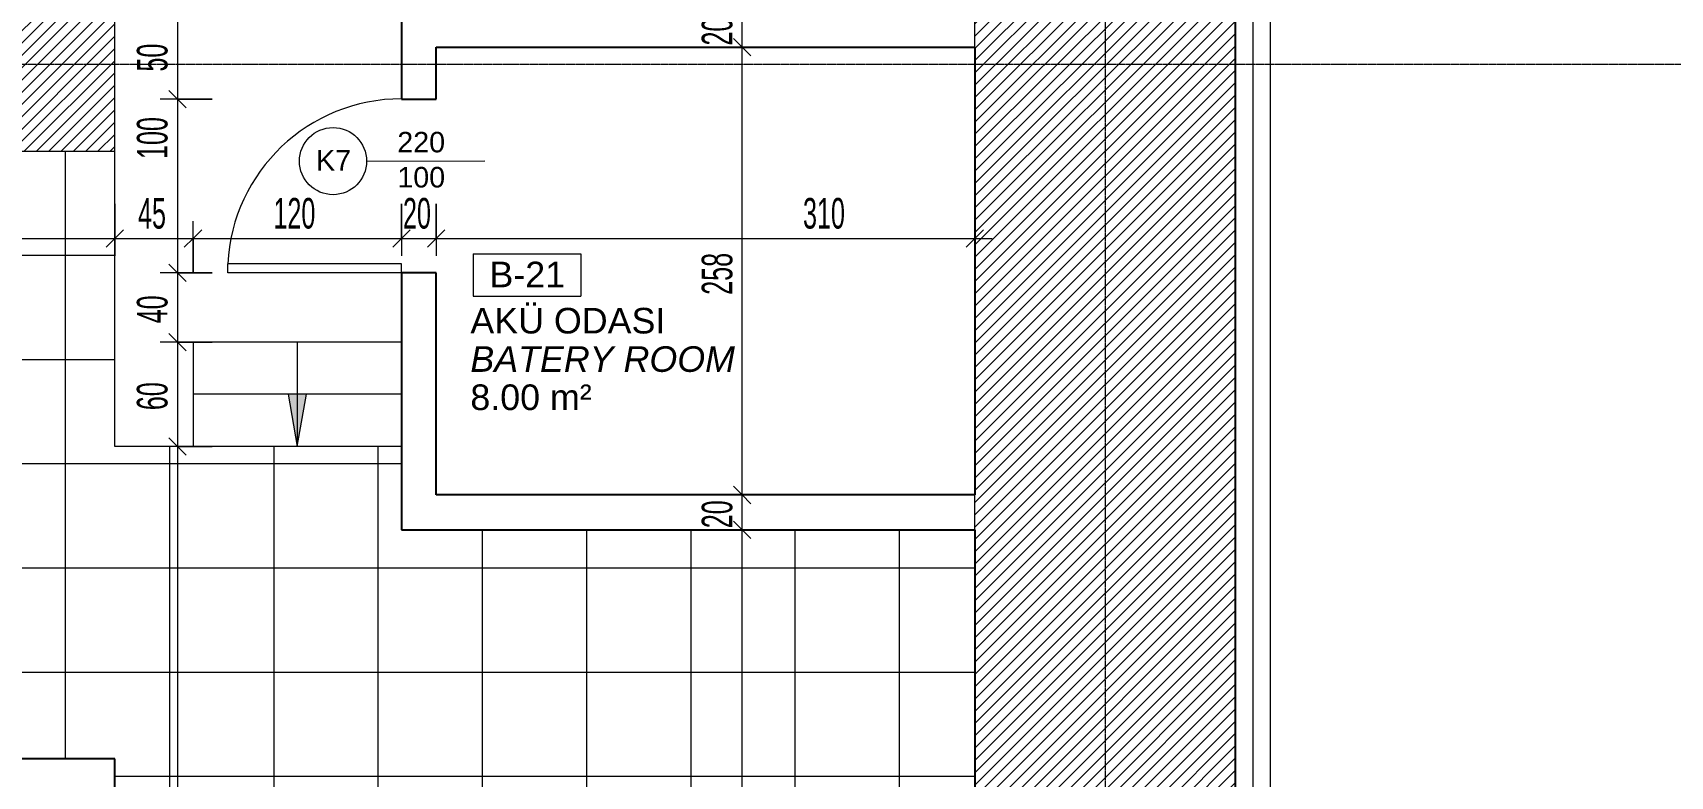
# Model space of a CAD drawing. Header units: centimetres. Extents: x -9345 to 11316, y -7197 to -3465.
# Drawn here: x -1354 to -412, y -5941 to -5512 of the extents above; entities that cross this region are included whole.
import ezdxf

# ---------------------------------------------------------------- set-up
doc = ezdxf.new("R2010")
doc.units = ezdxf.units.CM
doc.linetypes.add('Grid Line 1_4_', pattern=[1.11125, 0.635, -0.15875, 0.15875, -0.15875])
doc.linetypes.add('Overhead', pattern=[0.396875, 0.238125, -0.15875])
for name, color, linetype, lineweight in [('A-ANNO-DIMS', 211, 'Continuous', 9), ('A-ANNO-DIMS-100', 211, 'Continuous', 9), ('A-AREA-IDEN', 2, 'Continuous', 9), ('A-DETL', 90, 'Continuous', 9), ('A-DOOR', 31, 'Continuous', 9), ('A-DOOR-IDEN', 31, 'Continuous', 9), ('A-FLOR', 192, 'Continuous', 9), ('A-FLOR-OVHD', 1, 'Overhead', 9), ('A-FLOR-PATT', 8, 'Continuous', 9), ('A-WALL', 113, 'Continuous', 9), ('A-WALL-PATT', 111, 'Continuous', 25), ('S-COLS', 52, 'Continuous', 9), ('S-GRID', 1, 'Continuous', 9), ('S-STRS', 31, 'Continuous', 9), ('S-STRS-ANNO', 31, 'Continuous', 9)]:
    doc.layers.add(name, color=color, linetype=linetype, lineweight=lineweight)
doc.styles.add('Arial_2', font='arial.ttf', dxfattribs={"height": 14.752994})
doc.styles.add('Arial_5', font='arial.ttf', dxfattribs={"height": 11.802395})
doc.styles.add('Arial_I', font='ariali.ttf', dxfattribs={"height": 14.752994})
doc.styles.add('Swis721 LtCn BT_1', font='swisscl.ttf', dxfattribs={"width": 0.8, "height": 17.639445})
doc.dimstyles.new('IUAS_DIMENSION_INSIDE_100', dxfattribs={"dimscale": 30.48, "dimtxt": 18, "dimasz": 0.328084, "dimexe": 0.328084, "dimexo": 0.0625, "dimgap": 0, "dimtad": 1, "dimdec": 0, "dimdsep": 46, "dimtxsty": 'Swis721 LtCn BT_1', "dimblk1": 'OBLIQUE', "dimblk2": 'OBLIQUE', "dimsah": 1, "dimcen": 0.09, "dimdle": 0.328084, "dimazin": 0, "dimtfac": 1, "dimtdec": 4, "dimtix": 1, "dimtmove": 0, "dimatfit": 3, "dimfxl": 0.656168, "dimfxlon": 1, "dimtvp": 1, "dimtolj": 1, "dimtzin": 0, "dimarcsym": 2})
doc.dimstyles.new('IUAS_DIMENSION_INSIDE_100_4', dxfattribs={"dimscale": 30.48, "dimtxt": 18, "dimasz": 0.328084, "dimexe": 0.328084, "dimexo": 0.0625, "dimgap": 0, "dimtad": 1, "dimdec": 0, "dimdsep": 46, "dimtxsty": 'Swis721 LtCn BT_1', "dimblk1": 'OBLIQUE', "dimblk2": 'OBLIQUE', "dimsah": 1, "dimcen": 0.09, "dimdle": 0.328084, "dimazin": 0, "dimtfac": 1, "dimtdec": 4, "dimtix": 1, "dimtmove": 2, "dimatfit": 3, "dimfxl": 0.656168, "dimfxlon": 1, "dimtvp": 1, "dimtolj": 1, "dimtzin": 0, "dimarcsym": 2})
pattern_1 = [(45, (0, 0), (-3.535534, 3.535534), [])]

# ---------------------------------------------------------------- blocks, each defined once
blk = doc.blocks.new('M_Single-Flush2 - IUAS_A_DOOR_K7 _yangına dayanıklı saç kapı  100x220_-V4-_116_30 KONKORS KATI _ CONCOURSE LEVEL')
at = {"layer": 'A-DOOR', "lineweight": 18}
for p, q in [((44.9, -10), (44.9, -110.04)), ((50, -10), (44.9, -10)), ((50, -10), (50, -110.04)), ((50, -110.04), (44.9, -110.04))]:
    blk.add_line(p, q, dxfattribs=at)
at = {"layer": 'A-DOOR'}
blk.add_arc((50, -10), 100.17, 180, 267.08159, dxfattribs=at)
blk = doc.blocks.new('IUAS_A_ROOM_100S - No_İsmi_Alan-1315501-_116_30 KONKORS KATI _ CONCOURSE LEVEL')
at = {"layer": 'A-AREA-IDEN'}
for p, q in [((-0.101, 0.1926), (-0.101, -0.0511)), ((-0.101, 0.1926), (0.5191, 0.1926)), ((0.5191, 0.1926), (0.5191, -0.0511)), ((-0.101, -0.0511), (0.5191, -0.0511))]:
    blk.add_line(p, q, dxfattribs=at)
blk = doc.blocks.new('DIMBLOCK88-_116_30 KONKORS KATI _ CONCOURSE LEVEL')
at = {"layer": 'A-ANNO-DIMS-100', "transparency": 16777216}
for p, q in [((-1781.98, -5610.82), (-1781.98, -5640.82)), ((-1781.98, -5630.82), (-1781.98, -5610.82)), ((-1306.98, -5610.82), (-1306.98, -5640.82)), ((-1306.98, -5630.82), (-1306.98, -5610.82)), ((-1781.98, -5630.82), (-1776.98, -5625.82)), ((-1306.98, -5630.82), (-1301.98, -5625.82)), ((-1781.98, -5630.82), (-1786.98, -5635.82)), ((-1781.98, -5630.82), (-1306.98, -5630.82)), ((-1306.98, -5630.82), (-1311.98, -5635.82))]:
    blk.add_line(p, q, dxfattribs=at)
at = {"layer": 'A-ANNO-DIMS-100', "color": 0, "transparency": 16777216, "insert": (-1458.49, -5607.46), "char_height": 17.639, "width": 32.9143, "attachment_point": 1, "line_spacing_factor": 0.971848, "style": 'Swis721 LtCn BT_1'}
blk.add_mtext('475', dxfattribs=at)
blk = doc.blocks.new('_Oblique')
at = {"color": 0, "linetype": 'ByBlock', "lineweight": -2}
blk.add_line((-0.5, -0.5), (0.5, 0.5), dxfattribs=at)
blk = doc.blocks.new('DIMBLOCK89-_116_30 KONKORS KATI _ CONCOURSE LEVEL')
at = {"layer": 'A-ANNO-DIMS-100', "transparency": 16777216}
for p, q in [((-1306.98, -5610.82), (-1306.98, -5640.82)), ((-1306.98, -5630.82), (-1306.98, -5610.82)), ((-1306.98, -5630.82), (-1301.98, -5625.82)), ((-1261.98, -5650.82), (-1261.98, -5620.82)), ((-1261.98, -5630.82), (-1256.98, -5625.82)), ((-1306.98, -5630.82), (-1311.98, -5635.82)), ((-1306.98, -5630.82), (-1261.98, -5630.82)), ((-1261.98, -5630.82), (-1266.98, -5635.82)), ((-1261.98, -5630.82), (-1261.98, -5650.82))]:
    blk.add_line(p, q, dxfattribs=at)
at = {"layer": 'A-ANNO-DIMS-100', "color": 0, "transparency": 16777216, "insert": (-1293.63, -5607.46), "char_height": 17.639, "width": 21.9429, "attachment_point": 1, "line_spacing_factor": 0.971848, "style": 'Swis721 LtCn BT_1'}
blk.add_mtext('45', dxfattribs=at)
blk = doc.blocks.new('DIMBLOCK90-_116_30 KONKORS KATI _ CONCOURSE LEVEL')
at = {"layer": 'A-ANNO-DIMS-100', "transparency": 16777216}
for p, q in [((-1141.98, -5610.82), (-1141.98, -5640.82)), ((-1141.98, -5630.82), (-1141.98, -5610.82)), ((-1261.98, -5650.82), (-1261.98, -5620.82)), ((-1261.98, -5630.82), (-1256.98, -5625.82)), ((-1141.98, -5630.82), (-1136.98, -5625.82)), ((-1261.98, -5630.82), (-1266.98, -5635.82)), ((-1261.98, -5630.82), (-1141.98, -5630.82)), ((-1261.98, -5630.82), (-1261.98, -5650.82)), ((-1141.98, -5630.82), (-1146.98, -5635.82))]:
    blk.add_line(p, q, dxfattribs=at)
at = {"layer": 'A-ANNO-DIMS-100', "color": 0, "transparency": 16777216, "insert": (-1215.7, -5607.46), "char_height": 17.639, "width": 32.9143, "attachment_point": 1, "line_spacing_factor": 0.971848, "style": 'Swis721 LtCn BT_1'}
blk.add_mtext('120', dxfattribs=at)
blk = doc.blocks.new('DIMBLOCK91-_116_30 KONKORS KATI _ CONCOURSE LEVEL')
at = {"layer": 'A-ANNO-DIMS-100', "transparency": 16777216}
for p, q in [((-1141.98, -5610.82), (-1141.98, -5640.82)), ((-1141.98, -5630.82), (-1141.98, -5610.82)), ((-1121.98, -5610.82), (-1121.98, -5640.82)), ((-1121.98, -5630.82), (-1121.98, -5610.82)), ((-1141.98, -5630.82), (-1136.98, -5625.82)), ((-1121.98, -5630.82), (-1116.98, -5625.82)), ((-1141.98, -5630.82), (-1146.98, -5635.82)), ((-1141.98, -5630.82), (-1121.98, -5630.82)), ((-1121.98, -5630.82), (-1126.98, -5635.82))]:
    blk.add_line(p, q, dxfattribs=at)
at = {"layer": 'A-ANNO-DIMS-100', "color": 0, "transparency": 16777216, "insert": (-1141.13, -5607.46), "char_height": 17.639, "width": 21.9429, "attachment_point": 1, "line_spacing_factor": 0.971848, "style": 'Swis721 LtCn BT_1'}
blk.add_mtext('20', dxfattribs=at)
blk = doc.blocks.new('DIMBLOCK92-_116_30 KONKORS KATI _ CONCOURSE LEVEL')
at = {"layer": 'A-ANNO-DIMS-100', "transparency": 16777216}
for p, q in [((-1121.98, -5610.82), (-1121.98, -5640.82)), ((-1121.98, -5630.82), (-1121.98, -5610.82)), ((-811.98, -5610.82), (-811.98, -5640.82)), ((-811.98, -5630.82), (-811.98, -5610.82)), ((-1121.98, -5630.82), (-1116.98, -5625.82)), ((-811.98, -5630.82), (-806.98, -5625.82)), ((-1121.98, -5630.82), (-1126.98, -5635.82)), ((-1121.98, -5630.82), (-801.98, -5630.82)), ((-811.98, -5630.82), (-816.98, -5635.82))]:
    blk.add_line(p, q, dxfattribs=at)
at = {"layer": 'A-ANNO-DIMS-100', "color": 0, "transparency": 16777216, "insert": (-910.91, -5607.46), "char_height": 17.639, "width": 32.9143, "attachment_point": 1, "line_spacing_factor": 0.971848, "style": 'Swis721 LtCn BT_1'}
blk.add_mtext('310', dxfattribs=at)
blk = doc.blocks.new('DIMBLOCK146-_116_30 KONKORS KATI _ CONCOURSE LEVEL')
at = {"layer": 'A-ANNO-DIMS-100', "transparency": 16777216}
for p, q in [((-945.86, -5798.53), (-950.86, -5793.53)), ((-965.86, -5798.53), (-935.86, -5798.53)), ((-945.86, -5798.53), (-965.86, -5798.53)), ((-945.86, -6550.53), (-945.86, -5798.53)), ((-945.86, -5798.53), (-940.86, -5803.53)), ((-945.86, -6550.53), (-950.86, -6545.53)), ((-965.86, -6550.53), (-935.86, -6550.53)), ((-945.86, -6550.53), (-965.86, -6550.53)), ((-945.86, -6550.53), (-940.86, -6555.53))]:
    blk.add_line(p, q, dxfattribs=at)
at = {"layer": 'A-ANNO-DIMS-100', "color": 0, "transparency": 16777216, "insert": (-969.21, -6188.24), "char_height": 17.639, "width": 32.9143, "attachment_point": 1, "rotation": 90, "line_spacing_factor": 0.971848, "style": 'Swis721 LtCn BT_1'}
blk.add_mtext('752', dxfattribs=at)
blk = doc.blocks.new('DIMBLOCK147-_116_30 KONKORS KATI _ CONCOURSE LEVEL')
at = {"layer": 'A-ANNO-DIMS-100', "transparency": 16777216}
for p, q in [((-945.86, -5778.53), (-950.86, -5773.53)), ((-965.86, -5778.53), (-935.86, -5778.53)), ((-945.86, -5778.53), (-965.86, -5778.53)), ((-945.86, -5798.53), (-945.86, -5778.53)), ((-945.86, -5778.53), (-940.86, -5783.53)), ((-945.86, -5798.53), (-950.86, -5793.53)), ((-965.86, -5798.53), (-935.86, -5798.53)), ((-945.86, -5798.53), (-965.86, -5798.53)), ((-945.86, -5798.53), (-940.86, -5803.53))]:
    blk.add_line(p, q, dxfattribs=at)
at = {"layer": 'A-ANNO-DIMS-100', "color": 0, "transparency": 16777216, "insert": (-969.21, -5797.67), "char_height": 17.639, "width": 21.9429, "attachment_point": 1, "rotation": 90, "line_spacing_factor": 0.971848, "style": 'Swis721 LtCn BT_1'}
blk.add_mtext('20', dxfattribs=at)
blk = doc.blocks.new('DIMBLOCK148-_116_30 KONKORS KATI _ CONCOURSE LEVEL')
at = {"layer": 'A-ANNO-DIMS-100', "transparency": 16777216}
for p, q in [((-965.86, -5520.53), (-935.86, -5520.53)), ((-945.86, -5520.53), (-965.86, -5520.53)), ((-945.86, -5520.53), (-950.86, -5515.53)), ((-945.86, -5778.53), (-945.86, -5520.53)), ((-945.86, -5520.53), (-940.86, -5525.53)), ((-945.86, -5778.53), (-950.86, -5773.53)), ((-965.86, -5778.53), (-935.86, -5778.53)), ((-945.86, -5778.53), (-965.86, -5778.53)), ((-945.86, -5778.53), (-940.86, -5783.53))]:
    blk.add_line(p, q, dxfattribs=at)
at = {"layer": 'A-ANNO-DIMS-100', "color": 0, "transparency": 16777216, "insert": (-969.21, -5663.24), "char_height": 17.639, "width": 32.9143, "attachment_point": 1, "rotation": 90, "line_spacing_factor": 0.971848, "style": 'Swis721 LtCn BT_1'}
blk.add_mtext('258', dxfattribs=at)
blk = doc.blocks.new('DIMBLOCK149-_116_30 KONKORS KATI _ CONCOURSE LEVEL')
at = {"layer": 'A-ANNO-DIMS-100', "transparency": 16777216}
for p, q in [((-965.86, -5500.53), (-935.86, -5500.53)), ((-945.86, -5500.53), (-965.86, -5500.53)), ((-945.86, -5500.53), (-950.86, -5495.53)), ((-945.86, -5520.53), (-945.86, -5500.53)), ((-945.86, -5500.53), (-940.86, -5505.53)), ((-965.86, -5520.53), (-935.86, -5520.53)), ((-945.86, -5520.53), (-965.86, -5520.53)), ((-945.86, -5520.53), (-950.86, -5515.53)), ((-945.86, -5520.53), (-940.86, -5525.53))]:
    blk.add_line(p, q, dxfattribs=at)
at = {"layer": 'A-ANNO-DIMS-100', "color": 0, "transparency": 16777216, "insert": (-969.21, -5519.67), "char_height": 17.639, "width": 21.9429, "attachment_point": 1, "rotation": 90, "line_spacing_factor": 0.971848, "style": 'Swis721 LtCn BT_1'}
blk.add_mtext('20', dxfattribs=at)
blk = doc.blocks.new('DIMBLOCK208-_116_30 KONKORS KATI _ CONCOURSE LEVEL')
at = {"layer": 'A-ANNO-DIMS-100', "transparency": 16777216}
for p, q in [((-1250.95, -5500.53), (-1280.95, -5500.53)), ((-1270.95, -5500.53), (-1275.95, -5495.53)), ((-1270.95, -5500.53), (-1270.95, -5550.53)), ((-1270.95, -5500.53), (-1265.95, -5505.53)), ((-1270.95, -5500.53), (-1250.95, -5500.53)), ((-1250.95, -5550.53), (-1280.95, -5550.53)), ((-1270.95, -5550.53), (-1275.95, -5545.53)), ((-1270.95, -5550.53), (-1265.95, -5555.53)), ((-1270.95, -5550.53), (-1250.95, -5550.53))]:
    blk.add_line(p, q, dxfattribs=at)
at = {"layer": 'A-ANNO-DIMS-100', "color": 0, "transparency": 16777216, "insert": (-1294.3, -5534.67), "char_height": 17.639, "width": 21.9429, "attachment_point": 1, "rotation": 90, "line_spacing_factor": 0.971848, "style": 'Swis721 LtCn BT_1'}
blk.add_mtext('50', dxfattribs=at)
blk = doc.blocks.new('DIMBLOCK209-_116_30 KONKORS KATI _ CONCOURSE LEVEL')
at = {"layer": 'A-ANNO-DIMS-100', "transparency": 16777216}
for p, q in [((-1250.95, -5550.53), (-1280.95, -5550.53)), ((-1270.95, -5550.53), (-1275.95, -5545.53)), ((-1270.95, -5550.53), (-1270.95, -5650.53)), ((-1270.95, -5550.53), (-1265.95, -5555.53)), ((-1270.95, -5550.53), (-1250.95, -5550.53)), ((-1250.95, -5650.53), (-1280.95, -5650.53)), ((-1270.95, -5650.53), (-1275.95, -5645.53)), ((-1270.95, -5650.53), (-1265.95, -5655.53)), ((-1270.95, -5650.53), (-1250.95, -5650.53))]:
    blk.add_line(p, q, dxfattribs=at)
at = {"layer": 'A-ANNO-DIMS-100', "color": 0, "transparency": 16777216, "insert": (-1294.3, -5585.02), "char_height": 17.639, "width": 32.9143, "attachment_point": 1, "rotation": 90, "line_spacing_factor": 0.971848, "style": 'Swis721 LtCn BT_1'}
blk.add_mtext('100', dxfattribs=at)
blk = doc.blocks.new('DIMBLOCK210-_116_30 KONKORS KATI _ CONCOURSE LEVEL')
at = {"layer": 'A-ANNO-DIMS-100', "transparency": 16777216}
for p, q in [((-1250.95, -5650.53), (-1280.95, -5650.53)), ((-1270.95, -5650.53), (-1275.95, -5645.53)), ((-1270.95, -5650.53), (-1270.95, -5690.53)), ((-1270.95, -5650.53), (-1265.95, -5655.53)), ((-1270.95, -5650.53), (-1250.95, -5650.53)), ((-1250.95, -5690.53), (-1280.95, -5690.53)), ((-1270.95, -5690.53), (-1275.95, -5685.53)), ((-1270.95, -5690.53), (-1265.95, -5695.53)), ((-1270.95, -5690.53), (-1250.95, -5690.53))]:
    blk.add_line(p, q, dxfattribs=at)
at = {"layer": 'A-ANNO-DIMS-100', "color": 0, "transparency": 16777216, "insert": (-1294.3, -5679.67), "char_height": 17.639, "width": 21.9429, "attachment_point": 1, "rotation": 90, "line_spacing_factor": 0.971848, "style": 'Swis721 LtCn BT_1'}
blk.add_mtext('40', dxfattribs=at)
blk = doc.blocks.new('DIMBLOCK211-_116_30 KONKORS KATI _ CONCOURSE LEVEL')
at = {"layer": 'A-ANNO-DIMS-100', "transparency": 16777216}
for p, q in [((-1250.95, -5690.53), (-1280.95, -5690.53)), ((-1270.95, -5690.53), (-1275.95, -5685.53)), ((-1270.95, -5690.53), (-1270.95, -5750.53)), ((-1270.95, -5690.53), (-1265.95, -5695.53)), ((-1270.95, -5690.53), (-1250.95, -5690.53)), ((-1270.95, -5750.53), (-1275.95, -5745.53)), ((-1250.95, -5750.53), (-1280.95, -5750.53)), ((-1270.95, -5750.53), (-1265.95, -5755.53)), ((-1270.95, -5750.53), (-1250.95, -5750.53))]:
    blk.add_line(p, q, dxfattribs=at)
at = {"layer": 'A-ANNO-DIMS-100', "color": 0, "transparency": 16777216, "insert": (-1294.3, -5729.67), "char_height": 17.639, "width": 21.9429, "attachment_point": 1, "rotation": 90, "line_spacing_factor": 0.971848, "style": 'Swis721 LtCn BT_1'}
blk.add_mtext('60', dxfattribs=at)
blk = doc.blocks.new('DIMBLOCK212-_116_30 KONKORS KATI _ CONCOURSE LEVEL')
at = {"layer": 'A-ANNO-DIMS-100', "transparency": 16777216}
for p, q in [((-1270.95, -5750.53), (-1275.95, -5745.53)), ((-1250.95, -5750.53), (-1280.95, -5750.53)), ((-1270.95, -5750.53), (-1270.95, -6560.53)), ((-1270.95, -5750.53), (-1265.95, -5755.53)), ((-1270.95, -5750.53), (-1250.95, -5750.53)), ((-1270.95, -6550.53), (-1275.95, -6545.53)), ((-1250.95, -6550.53), (-1280.95, -6550.53)), ((-1270.95, -6550.53), (-1265.95, -6555.53)), ((-1270.95, -6550.53), (-1250.95, -6550.53))]:
    blk.add_line(p, q, dxfattribs=at)
at = {"layer": 'A-ANNO-DIMS-100', "color": 0, "transparency": 16777216, "insert": (-1294.3, -6164.24), "char_height": 17.639, "width": 32.9143, "attachment_point": 1, "rotation": 90, "line_spacing_factor": 0.971848, "style": 'Swis721 LtCn BT_1'}
blk.add_mtext('800', dxfattribs=at)
blk = doc.blocks.new('DOOR TAG SOLA C_2mm - TR_Kapi_pozu_04_saga_uste_2mm-1642461-_116_30 KONKORS KATI _ CONCOURSE LEVEL')
at = {"layer": 'A-DOOR-IDEN'}
blk.add_line((-0.3137, -0.007), (0.3666, -0.0062), dxfattribs=at)
blk.add_circle((-0.5069, -0.0072), 0.1932, dxfattribs=at)

msp = doc.modelspace()

# ---------------------------------------------------------------- hatches: boundary and pattern name
at = {"layer": 'A-FLOR-PATT'}
h = msp.add_hatch(dxfattribs=at)
h.set_pattern_fill('FP_5', color=256, style=0, pattern_type=2)
h.set_pattern_definition([(180, (-1095.38, -5640.527), (-7e-15, -60), []), (270, (-1095.38, -5640.527), (60, 4e-15), [])])
h.paths.add_polyline_path([(-811.98, -6550.53), (-811.98, -5798.53), (-1141.98, -5798.53), (-1141.98, -5750.53), (-1306.98, -5750.53), (-1306.98, -5580.53), (-1781.98, -5580.53), (-1781.98, -5930.53), (-1306.98, -5930.53), (-1306.98, -6550.53)], flags=0)
at = {"layer": 'A-WALL-PATT', "lineweight": 9}
h = msp.add_hatch(dxfattribs=at)
h.set_pattern_fill('FP_1', color=256, style=0, pattern_type=2)
h.set_pattern_definition(pattern_1)
h.paths.add_polyline_path([(-794.56, -6550.53), (-661.98, -6550.53), (-661.98, -4815.42), (-811.98, -4815.42), (-811.98, -6550.53)], flags=0)
h.paths.add_polyline_path([(-680.11, -4165.27), (-661.98, -4165.27), (-661.98, -3990.53), (-811.98, -3990.53), (-811.9, -4165.27), (-718.26, -4165.27)], flags=0)
at = {"layer": 'S-COLS'}
h = msp.add_hatch(dxfattribs=at)
h.set_pattern_fill('FP_1', color=256, style=0, pattern_type=2)
h.set_pattern_definition(pattern_1)
h.paths.add_polyline_path([(-1456.98, -5580.53), (-1306.98, -5580.53), (-1306.98, -5480.53), (-1456.98, -5480.53), (-1456.98, -5560.53)], flags=0)
at = {"layer": 'S-STRS-ANNO'}
msp.add_hatch(color=256, dxfattribs=at).paths.add_polyline_path([(-1201.98, -5750.53), (-1196.69, -5720.53), (-1207.27, -5720.53)], flags=0)

# ---------------------------------------------------------------- linework, layer by layer
at = {"layer": 'A-DETL'}
msp.add_line((-641.98, -4881.53), (-641.98, -6720.53), dxfattribs=at)
at = {"layer": 'A-FLOR'}
for p, q in [((-1306.98, -5750.53), (-1306.98, -5580.53)), ((-1141.98, -5750.53), (-1306.98, -5750.53))]:
    msp.add_line(p, q, dxfattribs=at)
at = {"layer": 'A-FLOR-OVHD'}
msp.add_line((-651.98, -4871.53), (-651.98, -6710.53), dxfattribs=at)
at = {"layer": 'A-WALL', "lineweight": 25}
for p, q in [((-661.98, -6700.53), (-661.98, -4815.42)), ((-1141.98, -5500.53), (-1141.98, -5550.53)), ((-1121.98, -5520.53), (-811.98, -5520.53)), ((-1121.98, -5550.53), (-1121.98, -5520.53)), ((-811.98, -5520.53), (-811.98, -5778.53)), ((-1141.98, -5550.53), (-1121.98, -5550.53)), ((-1141.98, -5650.53), (-1141.98, -5798.53)), ((-1121.98, -5650.53), (-1141.98, -5650.53)), ((-1121.98, -5778.53), (-1121.98, -5650.53)), ((-811.98, -5778.53), (-1121.98, -5778.53)), ((-1141.98, -5798.53), (-811.98, -5798.53)), ((-811.98, -5798.53), (-811.98, -6550.53)), ((-1306.98, -5930.53), (-1781.98, -5930.53)), ((-1306.98, -6550.53), (-1306.98, -5930.53))]:
    msp.add_line(p, q, dxfattribs=at)
at = {"layer": 'A-WALL'}
for p, q in [((-811.98, -5520.53), (-811.98, -5500.53)), ((-811.98, -5798.53), (-811.98, -5778.53))]:
    msp.add_line(p, q, dxfattribs=at)
at = {"layer": 'S-COLS'}
for p, q in [((-1306.98, -5580.53), (-1306.98, -5480.53)), ((-1456.98, -5580.53), (-1306.98, -5580.53))]:
    msp.add_line(p, q, dxfattribs=at)
at = {"layer": 'S-GRID', "linetype": 'Grid Line 1_4_'}
for p, q in [((-736.98, -3567.14), (-736.98, -7079.67)), ((1078.19, -5530.53), (-8251.71, -5530.53))]:
    msp.add_line(p, q, dxfattribs=at)
at = {"layer": 'S-STRS'}
for p, q in [((-1141.98, -5690.53), (-1261.98, -5690.53)), ((-1261.98, -5690.53), (-1261.98, -5720.53)), ((-1261.98, -5720.53), (-1261.98, -5750.53)), ((-1141.98, -5720.53), (-1261.98, -5720.53)), ((-1141.98, -5750.53), (-1261.98, -5750.53))]:
    msp.add_line(p, q, dxfattribs=at)
at = {"layer": 'S-STRS', "linetype": 'Overhead'}
for p, q in [((-1141.98, -5690.53), (-1261.98, -5690.53)), ((-1141.98, -5720.53), (-1261.98, -5720.53))]:
    msp.add_line(p, q, dxfattribs=at)
at = {"layer": 'S-STRS-ANNO'}
for p, q in [((-1201.98, -5690.53), (-1201.98, -5720.53)), ((-1196.69, -5720.53), (-1207.27, -5720.53)), ((-1207.27, -5720.53), (-1201.98, -5750.53)), ((-1201.98, -5720.53), (-1201.98, -5750.53)), ((-1201.98, -5750.53), (-1196.69, -5720.53))]:
    msp.add_line(p, q, dxfattribs=at)

# ---------------------------------------------------------------- block references
at = {"layer": 'A-AREA-IDEN', "xscale": 99.99999999999994, "yscale": 99.99999999999994, "zscale": 99.99999999999994}
msp.add_blockref('IUAS_A_ROOM_100S - No_İsmi_Alan-1315501-_116_30 KONKORS KATI _ CONCOURSE LEVEL', (-1090.61, -5658.93), dxfattribs=at)
at = {"layer": 'A-DOOR', "rotation": 269.9999999999999}
msp.add_blockref('M_Single-Flush2 - IUAS_A_DOOR_K7 _yangına dayanıklı saç kapı  100x220_-V4-_116_30 KONKORS KATI _ CONCOURSE LEVEL', (-1131.98, -5600.53), dxfattribs=at)
at = {"layer": 'A-DOOR-IDEN', "xscale": 99.99999999999994, "yscale": 99.99999999999994, "zscale": 99.99999999999994}
msp.add_blockref('DOOR TAG SOLA C_2mm - TR_Kapi_pozu_04_saga_uste_2mm-1642461-_116_30 KONKORS KATI _ CONCOURSE LEVEL', (-1130.69, -5585.53), dxfattribs=at)

# ---------------------------------------------------------------- texts
at = {"layer": 'A-AREA-IDEN', "char_height": 14.753, "line_spacing_factor": 0.938532}
for s, insert, width, attachment_point, style in [('B-21', (-1069.6, -5644.15), 51.84, 2, 'Arial_2'), ('AKÜ ODASI', (-1102.36, -5670.76), 133.56, 1, 'Arial_2'), ('BATERY ROOM', (-1102.36, -5692.87), 181.98, 1, 'Arial_I'), ('8.00 m²', (-1102.36, -5714.86), 83.16, 1, 'Arial_2')]:
    msp.add_mtext(s, dxfattribs=dict(at, insert=insert, width=width, attachment_point=attachment_point, style=style))
at = {"layer": 'A-DOOR-IDEN', "char_height": 11.802, "attachment_point": 2, "rotation": 0.06478, "line_spacing_factor": 0.938532, "style": 'Arial_5'}
for s, insert, width in [('220', (-1130.66, -5569.4), 32.832), ('K7', (-1181.1, -5579.91), 24.048), ('100', (-1130.64, -5589.61), 32.832)]:
    msp.add_mtext(s, dxfattribs=dict(at, insert=insert, width=width))

# ---------------------------------------------------------------- dimensions: what is measured, and where the dimension line sits
at = {"layer": 'A-ANNO-DIMS'}
for base, p1, p2, angle, override, picture, middle in [((-1270.95, -5550.53), (-1250.95, -5500.53), (-1250.95, -5550.53), 90, {"dimpost": '<>', "dimfxl": 50}, 'DIMBLOCK208-_116_30 KONKORS KATI _ CONCOURSE LEVEL', (-1279.98, -5525.53)), ((-945.86, -5500.53), (-965.86, -5520.53), (-965.86, -5500.53), 90, {"dimpost": '<>', "dimfxl": 20}, 'DIMBLOCK149-_116_30 KONKORS KATI _ CONCOURSE LEVEL', (-954.89, -5510.53)), ((-945.86, -5520.53), (-965.86, -5778.53), (-965.86, -5520.53), 90, {"dimpost": '<>', "dimfxl": 258}, 'DIMBLOCK148-_116_30 KONKORS KATI _ CONCOURSE LEVEL', (-954.89, -5649.53)), ((-1121.98, -5630.82), (-1141.98, -5610.82), (-1121.98, -5610.82), 0, {"dimpost": '<>', "dimfxl": 20}, 'DIMBLOCK91-_116_30 KONKORS KATI _ CONCOURSE LEVEL', (-1131.98, -5621.78)), ((-1270.95, -5690.53), (-1250.95, -5650.53), (-1250.95, -5690.53), 90, {"dimpost": '<>', "dimfxl": 40}, 'DIMBLOCK210-_116_30 KONKORS KATI _ CONCOURSE LEVEL', (-1279.98, -5670.53)), ((-1270.95, -5750.53), (-1250.95, -5690.53), (-1250.95, -5750.53), 90, {"dimpost": '<>', "dimfxl": 60}, 'DIMBLOCK211-_116_30 KONKORS KATI _ CONCOURSE LEVEL', (-1279.98, -5720.53)), ((-1270.95, -6550.53), (-1250.95, -5750.53), (-1250.95, -6550.53), 90, {"dimpost": '<>', "dimfxl": 800}, 'DIMBLOCK212-_116_30 KONKORS KATI _ CONCOURSE LEVEL', (-1279.98, -6150.53)), ((-945.86, -5778.53), (-965.86, -5798.53), (-965.86, -5778.53), 90, {"dimpost": '<>', "dimfxl": 20}, 'DIMBLOCK147-_116_30 KONKORS KATI _ CONCOURSE LEVEL', (-954.89, -5788.53)), ((-945.86, -5798.53), (-965.86, -6550.53), (-965.86, -5798.53), 90, {"dimpost": '<>', "dimfxl": 752}, 'DIMBLOCK146-_116_30 KONKORS KATI _ CONCOURSE LEVEL', (-954.89, -6174.53))]:
    dim = msp.add_linear_dim(base=base, p1=p1, p2=p2, angle=angle, dimstyle='IUAS_DIMENSION_INSIDE_100', override=override, dxfattribs=at)
    dim.commit()
    dim.dimension.update_dxf_attribs({"geometry": picture, "text_midpoint": middle})
dim = msp.add_linear_dim(base=(-1270.95, -5650.53), p1=(-1250.95, -5550.53), p2=(-1250.95, -5650.53), angle=90, dimstyle='IUAS_DIMENSION_INSIDE_100_4', override={"dimpost": '<>', "dimfxl": 100}, dxfattribs=at)
dim.commit()
dim.dimension.update_dxf_attribs({"geometry": 'DIMBLOCK209-_116_30 KONKORS KATI _ CONCOURSE LEVEL', "text_midpoint": (-1282.54, -5568.56), "dimtype": 160, "text_rotation": 90})
for base, p1, p2, override, picture, middle in [((-1141.98, -5630.82), (-1261.98, -5650.82), (-1141.98, -5610.82), {"dimpost": '<>', "dimfxl": 126.491106}, 'DIMBLOCK90-_116_30 KONKORS KATI _ CONCOURSE LEVEL', (-1201.98, -5621.78)), ((-1261.98, -5630.82), (-1306.98, -5610.82), (-1261.98, -5650.82), {"dimpost": '<>', "dimfxl": 60.207973}, 'DIMBLOCK89-_116_30 KONKORS KATI _ CONCOURSE LEVEL', (-1284.48, -5621.82))]:
    dim = msp.add_linear_dim(base=base, p1=p1, p2=p2, dimstyle='IUAS_DIMENSION_INSIDE_100', override=override, dxfattribs=at)
    dim.commit()
    dim.dimension.update_dxf_attribs({"geometry": picture, "text_midpoint": middle})
for base, p1, p2, override, picture, middle in [((-811.98, -5630.82), (-1121.98, -5610.82), (-811.98, -5610.82), {"dimpost": '<>', "dimfxl": 310}, 'DIMBLOCK92-_116_30 KONKORS KATI _ CONCOURSE LEVEL', (-894.45, -5619.22)), ((-1306.98, -5630.82), (-1781.98, -5610.82), (-1306.98, -5610.82), {"dimpost": '<>', "dimfxl": 475}, 'DIMBLOCK88-_116_30 KONKORS KATI _ CONCOURSE LEVEL', (-1442.04, -5619.22))]:
    dim = msp.add_linear_dim(base=base, p1=p1, p2=p2, dimstyle='IUAS_DIMENSION_INSIDE_100_4', override=override, dxfattribs=at)
    dim.commit()
    dim.dimension.update_dxf_attribs({"geometry": picture, "text_midpoint": middle, "dimtype": 160, "text_rotation": 360})

doc.saveas('drawing.dxf')
